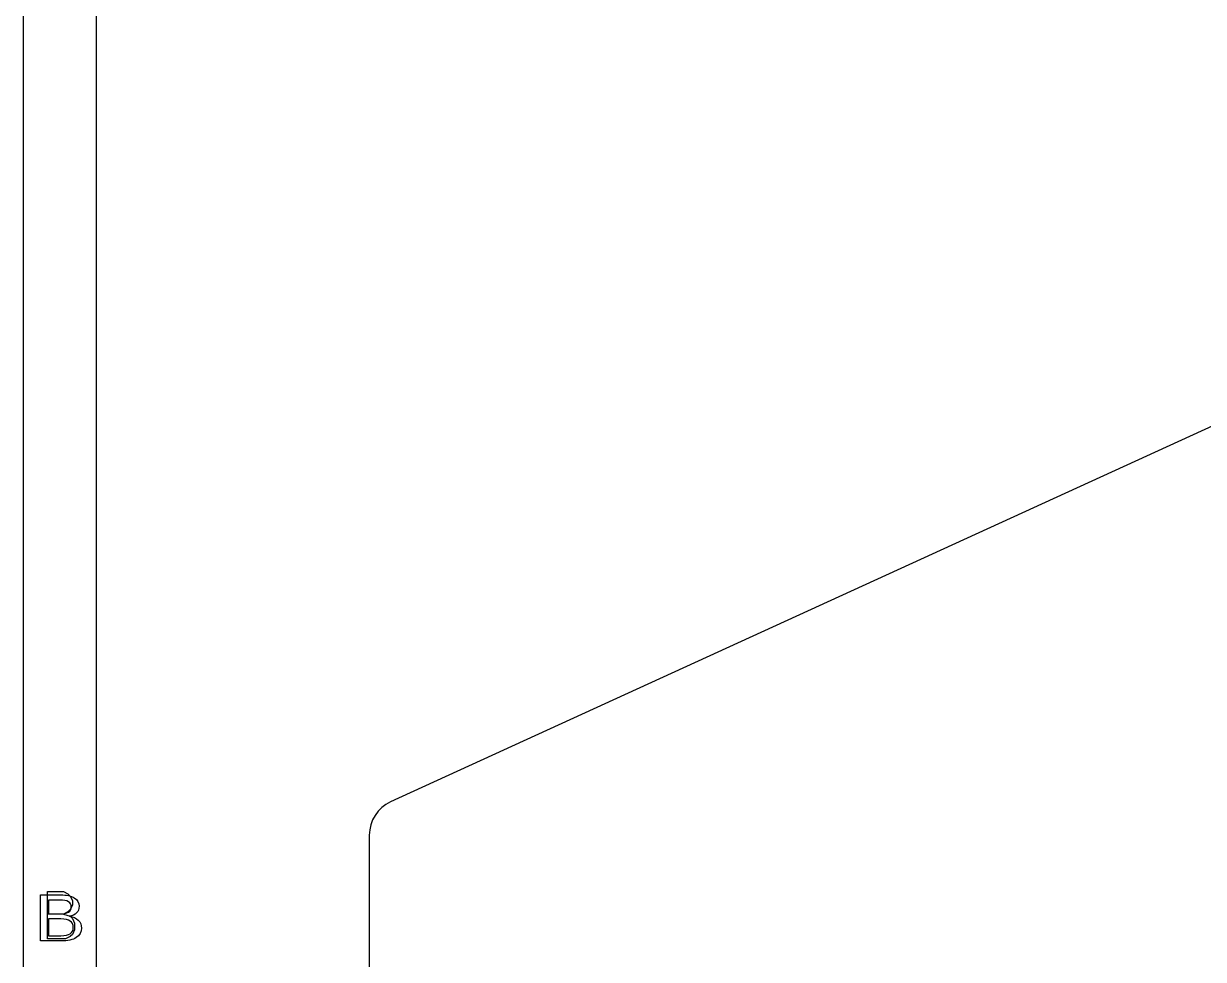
# Model space of a CAD drawing. Header units: millimetres. Extents: x 10 to 287, y 10 to 200.
# Drawn here: x 10 to 42.42, y 123.85 to 149.55 of the extents above; entities that cross this region are included whole.
import ezdxf

# ---------------------------------------------------------------- set-up
doc = ezdxf.new("R2010")
doc.units = ezdxf.units.MM
doc.layers.get('0').update_dxf_attribs({"linetype": 'CONTINUOUS'})

msp = doc.modelspace()

# ---------------------------------------------------------------- linework, layer by layer
at = {"color": 7}
for points in [[(10, 200.0072), (287.0022, 200.0072), (287.0022, 10), (10, 10)], [(12, 198.0072), (285.0022, 198.0072), (285.0022, 12), (12, 12)]]:
    msp.add_lwpolyline(points, close=True, dxfattribs=at)
for points in [[(46.7503, 140.3626), (20.0831, 128.1747)], [(19.5, 127.2657), (19.5, 103.1572)], [(10.46816, 125.620781), (11.015377, 125.620781)], [(11.036587, 124.357198), (10.46816, 124.357198), (10.46816, 125.620781)], [(11.0929, 125.0945), (11.2786, 125.0326), (11.3405, 124.9707), (11.4024, 124.8469), (11.4024, 124.6612), (11.3405, 124.5374), (11.2786, 124.4755), (11.1548, 124.4136), (10.6595, 124.4136), (10.6595, 125.7136), (11.0929, 125.7136), (11.2167, 125.6517), (11.2786, 125.5898), (11.3405, 125.466), (11.3405, 125.3422), (11.2786, 125.2184), (11.2167, 125.1565), (11.0929, 125.0945), (10.6595, 125.0945)], [(10.99947, 125.480296), (10.682381, 125.480289)], [(10.682381, 125.480289), (10.682381, 125.099437), (10.99947, 125.099437)], [(10.682381, 124.960637), (10.682381, 124.497691), (11.025982, 124.497691)], [(11.025982, 124.960629), (10.682381, 124.960637)]]:
    msp.add_lwpolyline(points, dxfattribs=at)
for points in [[(20.083, 128.1747), (19.727721, 128.011673), (19.499989, 127.656597), (19.5, 127.2657)], [(11.232779, 125.432896), (11.181872, 125.464496), (11.104103, 125.480296), (10.99947, 125.480296)], [(11.015377, 125.620781), (11.178694, 125.620781), (11.30454, 125.593698), (11.392915, 125.539531)], [(11.392915, 125.539531), (11.48129, 125.485364), (11.525477, 125.408347), (11.525477, 125.30848)], [(11.310199, 125.289865), (11.310199, 125.353625), (11.284392, 125.401302), (11.232779, 125.432896)], [(11.232779, 125.145987), (11.284392, 125.17758), (11.310199, 125.22554), (11.310199, 125.289865)], [(11.525477, 125.30848), (11.525477, 125.231181), (11.502854, 125.169681), (11.457607, 125.123979)], [(10.99947, 125.099437), (11.104106, 125.099437), (11.181876, 125.114954), (11.232779, 125.145987)], [(11.281562, 124.903929), (11.226415, 124.941729), (11.141222, 124.960629), (11.025982, 124.960629)], [(11.457607, 125.123979), (11.41236, 125.078279), (11.345902, 125.049786), (11.258233, 125.038499)], [(11.258233, 125.038499), (11.363576, 125.020446), (11.445235, 124.982643), (11.503208, 124.92509)], [(11.365342, 124.729583), (11.365342, 124.808574), (11.337415, 124.86669), (11.281562, 124.903929)], [(11.503208, 124.92509), (11.561888, 124.868103), (11.591228, 124.796729), (11.591228, 124.710967)], [(11.025982, 124.497691), (11.141223, 124.497691), (11.226416, 124.516591), (11.281562, 124.554391)], [(11.281562, 124.554391), (11.337415, 124.592758), (11.365342, 124.651155), (11.365342, 124.729583)], [(11.591228, 124.710967), (11.591228, 124.598122), (11.543152, 124.510949), (11.447, 124.449448)], [(11.447, 124.449448), (11.350848, 124.387948), (11.214044, 124.357198), (11.036587, 124.357198)]]:
    msp.add_open_spline(points, degree=3, dxfattribs=at)

doc.saveas('drawing.dxf')
